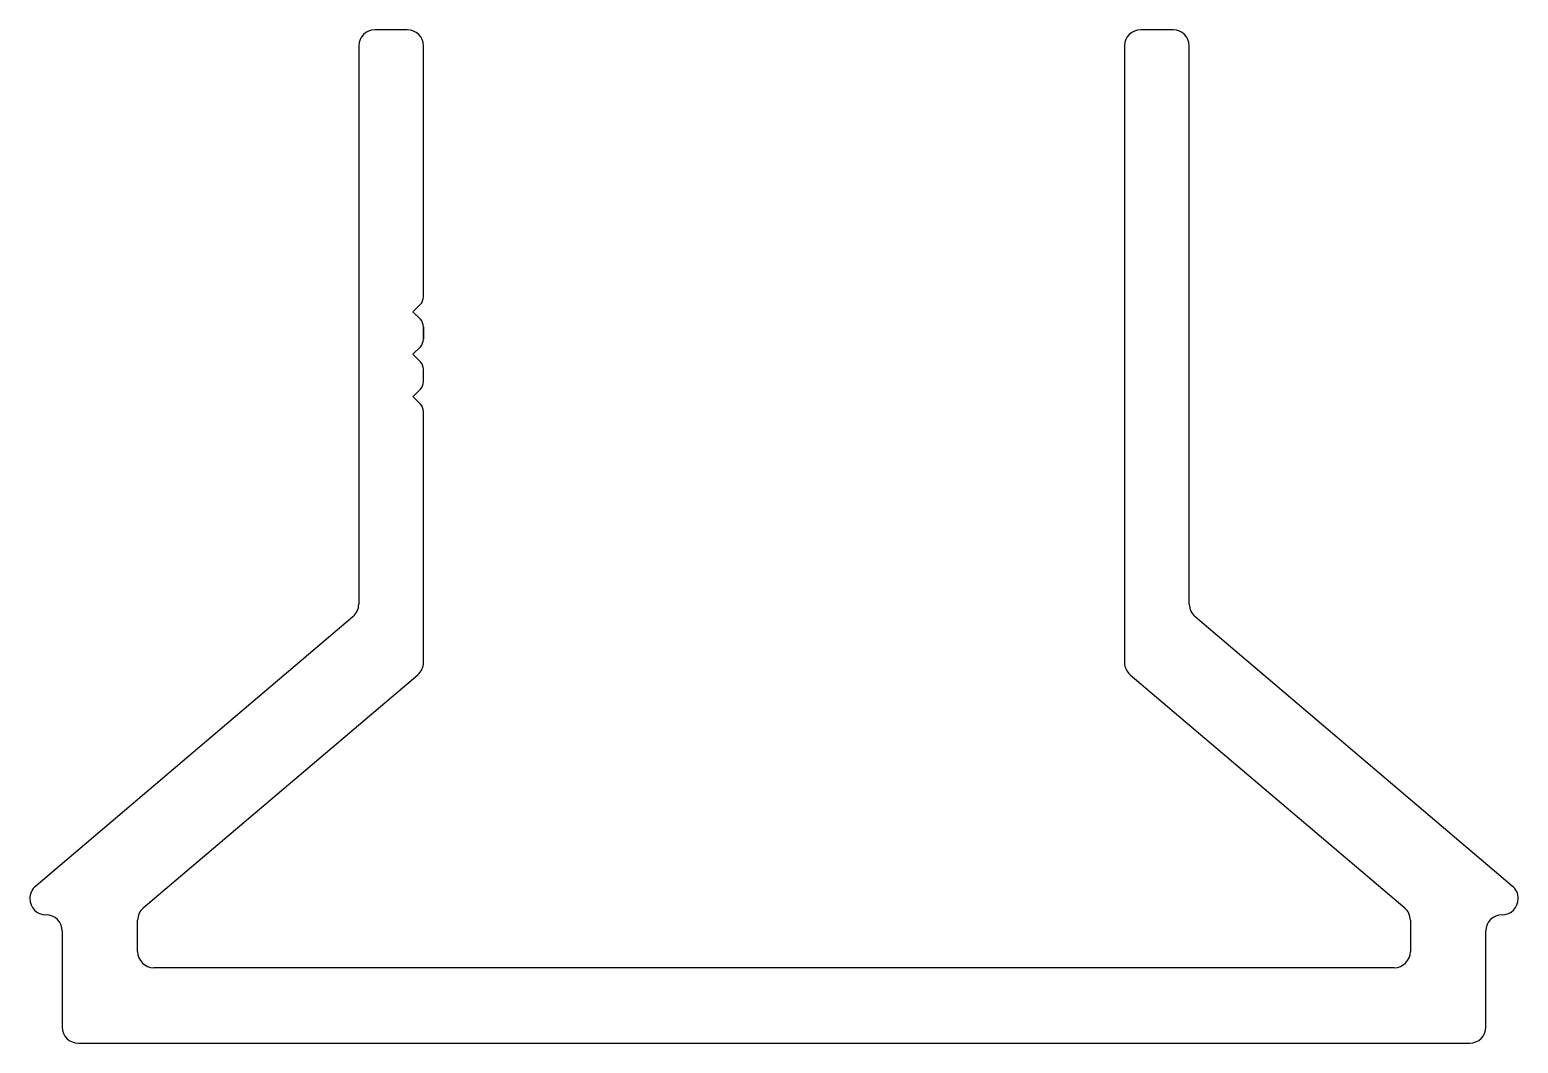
# Model space of a CAD drawing. Header units: inches. Extents: x -17.7 to 17.4, y 0.2 to 24.
import ezdxf

# ---------------------------------------------------------------- set-up
doc = ezdxf.new("R2010")
doc.units = ezdxf.units.IN
doc.header["$MEASUREMENT"] = 0
doc.layers.add('5', color=7, linetype='Continuous')

msp = doc.modelspace()

# ---------------------------------------------------------------- linework, layer by layer
at = {"layer": '5', "color": 7, "linetype": 'Continuous'}
for p, q in [((-8.794, 24.032), (-9.556, 24.032)), ((9.24, 24.032), (8.478, 24.032)), ((-9.937, 23.651), (-9.937, 10.497)), ((-8.413, 17.741), (-8.413, 23.651)), ((8.097, 23.651), (8.097, 9.125)), ((9.621, 10.497), (9.621, 23.651)), ((-8.658, 17.394), (-8.486, 17.565)), ((-8.413, 17.741), (-8.413, 17.741)), ((-8.486, 17.211), (-8.658, 17.382)), ((-8.413, 16.741), (-8.413, 17.034)), ((-8.413, 17.034), (-8.413, 16.741)), ((-8.413, 16.741), (-8.413, 17.034)), ((-8.413, 17.034), (-8.413, 16.741)), ((-8.413, 16.741), (-8.413, 17.034)), ((-8.658, 16.394), (-8.486, 16.565)), ((-8.413, 16.741), (-8.413, 16.741)), ((-8.486, 16.211), (-8.658, 16.382)), ((-8.413, 15.741), (-8.413, 16.034)), ((-8.658, 15.394), (-8.486, 15.565)), ((-8.486, 15.211), (-8.658, 15.382)), ((-8.413, 9.125), (-8.413, 15.034)), ((-8.413, 15.034), (-8.413, 15.034)), ((-8.413, 15.034), (-8.413, 15.034)), ((-8.413, 15.034), (-8.413, 15.034)), ((-10.077, 10.201), (-17.544, 3.858)), ((17.228, 3.858), (9.761, 10.201)), ((-15.01, 3.345), (-8.547, 8.835)), ((8.231, 8.835), (14.694, 3.345)), ((-15.144, 2.315), (-15.144, 3.054)), ((14.828, 3.054), (14.828, 2.315)), ((-16.922, 2.801), (-16.922, 0.537)), ((16.606, 0.537), (16.606, 2.801)), ((14.447, 1.934), (-14.763, 1.934)), ((-16.541, 0.156), (-0.158, 0.156)), ((-0.158, 0.156), (16.225, 0.156))]:
    msp.add_line(p, q, dxfattribs=at)
for centre, radius, start, end in [((-9.556, 23.651), 0.381, 90, 180), ((-8.794, 23.651), 0.381, 0, 90), ((8.478, 23.651), 0.381, 90, 180), ((9.24, 23.651), 0.381, 0, 90), ((-8.663, 17.741), 0.25, 315, 360), ((-8.652, 17.388), 0.008, 135, 225), ((-8.663, 17.034), 0.25, 360, 45), ((-8.663, 16.741), 0.25, 315, 360), ((-8.652, 16.388), 0.008, 135, 225), ((-8.663, 16.034), 0.25, 360, 45), ((-8.663, 15.741), 0.25, 315, 360), ((-8.652, 15.388), 0.008, 135, 225), ((-8.663, 15.034), 0.25, 0, 45), ((-10.318, 10.497), 0.381, 309.1767, 0), ((10.002, 10.497), 0.381, 180, 230.8233), ((-8.794, 9.125), 0.381, 310.3498, 0), ((8.478, 9.125), 0.381, 180, 229.6502), ((-17.303, 3.563), 0.381, 129.1767, 180), ((16.987, 3.563), 0.381, 0, 50.8233), ((-17.303, 3.563), 0.381, 180, 270), ((16.987, 3.563), 0.381, 270, 360), ((-17.303, 2.801), 0.381, 0, 90), ((-14.763, 3.054), 0.381, 130.3498, 180), ((14.447, 3.054), 0.381, 360, 49.6502), ((16.987, 2.801), 0.381, 90, 180), ((-14.763, 2.315), 0.381, 180, 270), ((14.447, 2.315), 0.381, 270, 360), ((-16.541, 0.537), 0.381, 180, 270), ((16.225, 0.537), 0.381, 270, 0)]:
    msp.add_arc(centre, radius, start, end, dxfattribs=at)

doc.saveas('drawing.dxf')
